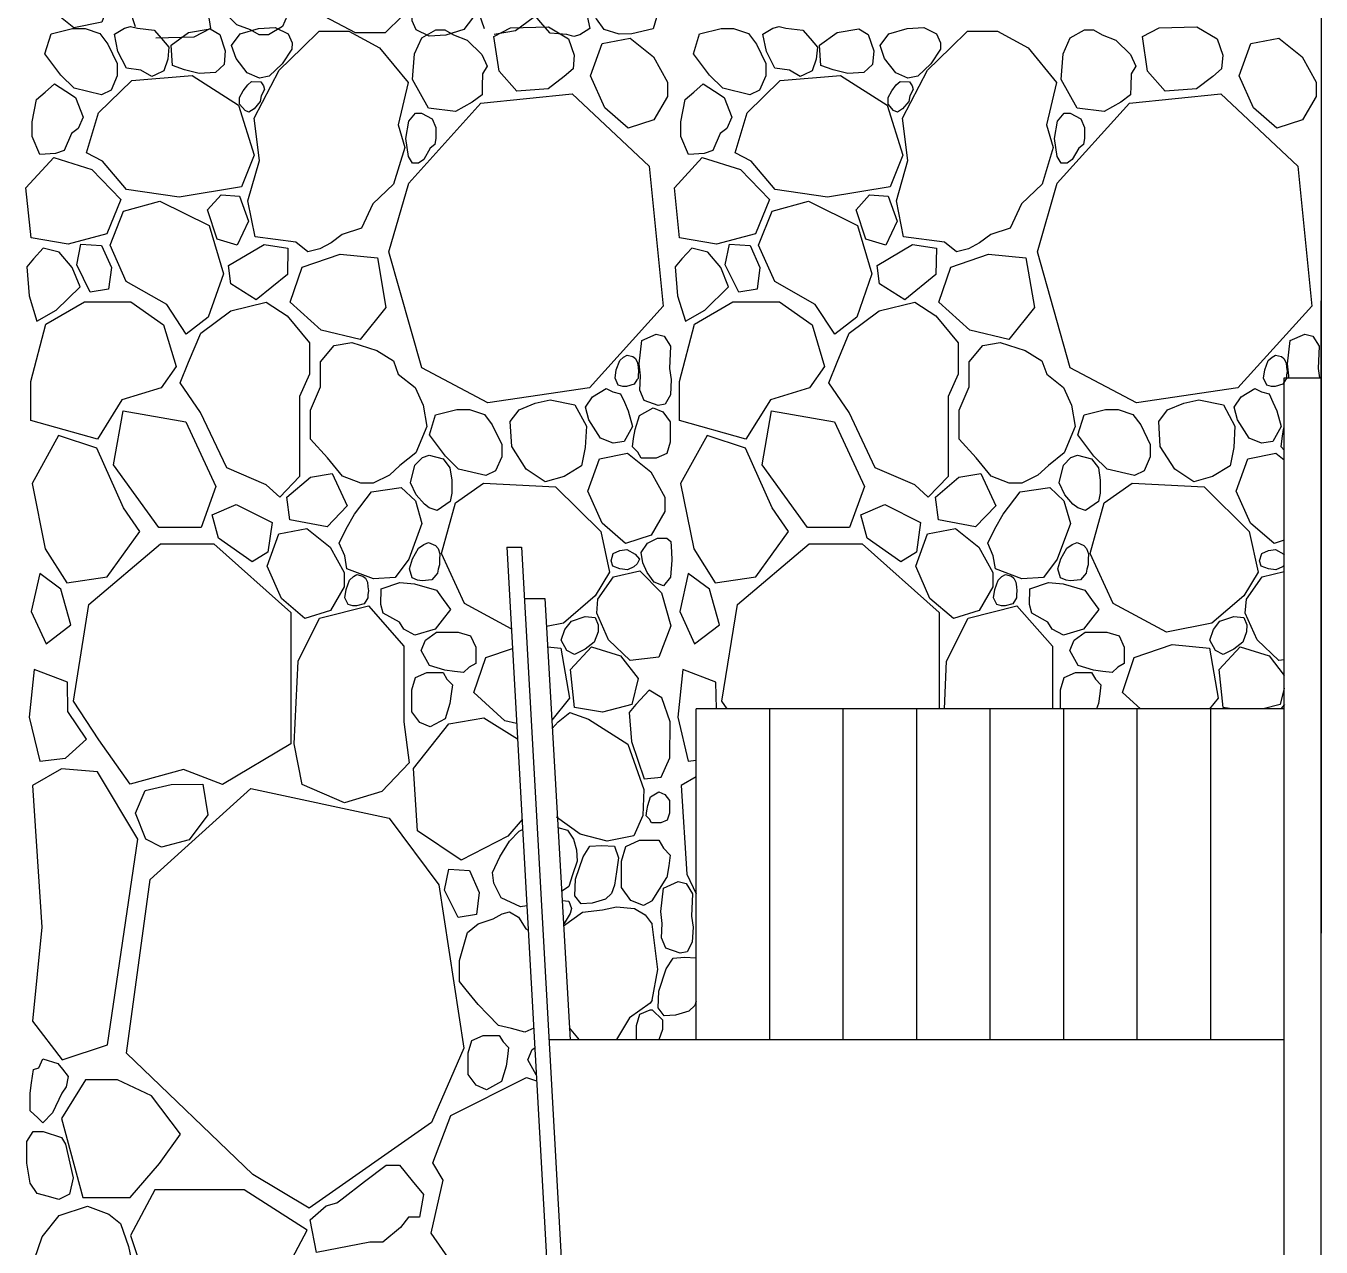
# Model space of a CAD drawing. Header units: millimetres. Extents: x 10227 to 13232, y 2 to 9351.
# Drawn here: x 11832 to 12008.2, y 6943.3 to 7109.4 of the extents above; entities that cross this region are included whole.
import ezdxf

# ---------------------------------------------------------------- set-up
doc = ezdxf.new("R2010")
doc.units = ezdxf.units.MM
for name, color, linetype in [('A-FURN', 9, 'Continuous'), ('A-WALL-FULL-EXTR', 1, 'Continuous'), ('ALBERO_PRUNUS', 6, 'Continuous'), ('RETINO', 20, 'Continuous')]:
    doc.layers.add(name, color=color, linetype=linetype)

msp = doc.modelspace()

# ---------------------------------------------------------------- linework, layer by layer
at = {"layer": 'A-FURN', "ltscale": 0.1}
msp.add_line((12008.18, 6892), (12008.18, 6986), dxfattribs=at)
at = {"layer": 'A-WALL-FULL-EXTR', "ltscale": 0.1}
for p, q in [((12008.18, 9251.16), (12008.18, 6986)), ((12008.18, 6892), (12008.18, 7072))]:
    msp.add_line(p, q, dxfattribs=at)
at = {"layer": 'ALBERO_PRUNUS', "ltscale": 0.1}
for p, q in [((12003.18, 6881.5), (12003.18, 7061.5)), ((12003.18, 7061.5), (12008.18, 7061.5)), ((11897.4, 7038.49), (11906.58, 6874.51)), ((11897.4, 7038.49), (11899.4, 7038.49)), ((11899.4, 7038.49), (11908.58, 6874.51)), ((11899.8, 7031.5), (11902.57, 7031.5)), ((11902.57, 7031.5), (11906.02, 6971.5)), ((12003.18, 7016.5), (11923.18, 7016.5)), ((11923.18, 6971.5), (11923.18, 7016.5)), ((11933.18, 6971.5), (11933.18, 7016.5)), ((11943.18, 6971.5), (11943.18, 7016.5)), ((11953.18, 6971.5), (11953.18, 7016.5)), ((11963.18, 6971.5), (11963.18, 7016.5)), ((11973.18, 6971.5), (11973.18, 7016.5)), ((11983.18, 6971.5), (11983.18, 7016.5)), ((11993.18, 6971.5), (11993.18, 7016.5)), ((12003.18, 6971.5), (11903.15, 6971.5))]:
    msp.add_line(p, q, dxfattribs=at)
at = {"layer": 'RETINO', "ltscale": 0.1}
for p, q in [((11917.18, 6990.39), (11919.19, 6993.57)), ((11921.91, 6994), (11923.18, 6991.33)), ((11917.94, 6981.03), (11917.18, 6987.22)), ((11917.18, 6976.88), (11917.94, 6981.03)), ((11917.18, 6975.57), (11918.57, 6974.18)), ((11918.57, 6974.18), (11918.57, 6972.88)), ((11918.57, 6972.88), (11918.09, 6971.5))]:
    msp.add_line(p, q, dxfattribs=at)
at = {"layer": 'RETINO'}
for points in [[(11883.86, 7137.18), (11889.42, 7136.44), (11890.42, 7131.57), (11888.89, 7126.09), (11889.64, 7120.31), (11886.28, 7113.76), (11883.17, 7110.72), (11880.87, 7108.46), (11876.81, 7108.44), (11872.62, 7110.66), (11868.72, 7115.35), (11870.05, 7121.14), (11869.12, 7124.18), (11870.61, 7129.2), (11873.41, 7131.88), (11874.93, 7135.2), (11877.56, 7136.09), (11879.07, 7137.24), (11880.59, 7138.06), (11882.22, 7138.46), (11883.86, 7137.18)], [(11835.24, 7120.26), (11838.72, 7121.39), (11841.93, 7118.67), (11843.9, 7114.31), (11842.33, 7109.9), (11838.52, 7109.14), (11835.33, 7111.66), (11833.41, 7115.1), (11833.39, 7117.05), (11835.24, 7120.26)], [(11862.24, 7119.26), (11865.91, 7118.82), (11868.11, 7114.97), (11867.86, 7111.47), (11866.89, 7109.29), (11864.98, 7108.17), (11863.73, 7108.18), (11862.56, 7108.85), (11860.7, 7109.54), (11858.7, 7111.5), (11857.98, 7113.07), (11858.58, 7114.13), (11858.62, 7115.81), (11858.64, 7116.96), (11859.99, 7117.97), (11862.24, 7119.26)], [(11910.43, 7117.26), (11914.14, 7116.4), (11915.95, 7114.65), (11918.14, 7111.74), (11917.32, 7109.01), (11914.41, 7108.29), (11912.7, 7108.28), (11910.67, 7108.92), (11909.59, 7110.36), (11908.3, 7113), (11908.29, 7114.69), (11909.12, 7116.62), (11910.43, 7117.26)], [(11885.85, 7112.91), (11887.6, 7114.6), (11888.95, 7114.87), (11890.62, 7114.17), (11892.14, 7112.22), (11892.76, 7110.46), (11891.58, 7108.88), (11889.1, 7108.14), (11886.84, 7107.99), (11885.08, 7108.85), (11884.52, 7110.07), (11884.54, 7110.92), (11885.85, 7112.91)], [(11905.06, 7113.86), (11907.04, 7113.63), (11908.22, 7111.37), (11908.71, 7109.03), (11907.35, 7108.18), (11906.51, 7107.94), (11905.57, 7108.2), (11903.3, 7108.42), (11902.29, 7109.55), (11901.29, 7110.75), (11901.43, 7112.39), (11901.97, 7113.97), (11903.1, 7114.51), (11903.6, 7114.73), (11905.06, 7113.86)], [(11846.91, 7109.27), (11846.15, 7111.5), (11846.29, 7113.35)], [(11856.36, 7113.74), (11857.09, 7109.05), (11854.83, 7107.86), (11849.67, 7107.7)], [(11894.37, 7108.97), (11893.61, 7111.21), (11893.75, 7113.05)], [(11900.78, 7113.21), (11900.99, 7110.47), (11898.61, 7108.72), (11895.69, 7108.23)], [(11842.25, 7100.03), (11838.55, 7100.91), (11836.75, 7102.67), (11834.57, 7105.58), (11835.41, 7108.32), (11838.32, 7109.02), (11840.03, 7109.02), (11842.06, 7108.36), (11843.13, 7106.92), (11844.41, 7104.27), (11844.41, 7102.58), (11843.57, 7100.66), (11842.25, 7100.03)], [(11847.64, 7103.39), (11845.67, 7103.64), (11844.5, 7105.9), (11844.02, 7108.25), (11845.39, 7109.08), (11846.23, 7109.32), (11847.17, 7109.06), (11849.43, 7108.83), (11850.44, 7107.69), (11851.43, 7106.48), (11851.29, 7104.85), (11850.73, 7103.27), (11849.6, 7102.73), (11849.1, 7102.51), (11847.64, 7103.39)], [(11851.92, 7104.02), (11851.73, 7106.76), (11854.13, 7108.49), (11857.05, 7108.97)], [(11857.05, 7108.97), (11858.36, 7108.22)], [(11858.36, 7108.22), (11859.11, 7105.98), (11858.96, 7104.14)], [(11866.86, 7104.23), (11865.1, 7102.56), (11863.75, 7102.3), (11862.08, 7103), (11860.58, 7104.96), (11859.97, 7106.72), (11861.15, 7108.3), (11863.63, 7109.02), (11865.9, 7109.16), (11867.65, 7108.29), (11868.21, 7107.07), (11868.18, 7106.22), (11866.86, 7104.23)], [(11868.71, 7079.96), (11863.16, 7080.72), (11862.18, 7085.6), (11863.75, 7091.07), (11863.02, 7096.85), (11866.43, 7103.39), (11869.55, 7106.41), (11871.87, 7108.65), (11875.93, 7108.65), (11880.1, 7106.41), (11883.98, 7101.69), (11882.61, 7095.91), (11883.52, 7092.87), (11882, 7087.85), (11879.19, 7085.19), (11877.66, 7081.88), (11875.02, 7081.01), (11873.5, 7079.87), (11871.97, 7079.06), (11870.35, 7078.66), (11868.71, 7079.96)], [(11890.44, 7097.75), (11886.76, 7098.21), (11884.58, 7102.08), (11884.86, 7105.57), (11885.84, 7107.75), (11887.76, 7108.86), (11889, 7108.84), (11890.17, 7108.16), (11892.03, 7107.46), (11894.02, 7105.49), (11894.73, 7103.92), (11894.12, 7102.86), (11894.07, 7101.18), (11894.05, 7100.03), (11892.69, 7099.03), (11890.44, 7097.75)], [(11896.35, 7103.23), (11895.64, 7107.93), (11897.91, 7109.11), (11903.07, 7109.24)], [(11903.07, 7109.24), (11905.82, 7107.65)], [(11917.43, 7096.59), (11913.94, 7095.49), (11910.75, 7098.23), (11908.8, 7102.59), (11910.39, 7107), (11914.21, 7107.74), (11917.38, 7105.19), (11919.29, 7101.75), (11919.29, 7099.8), (11917.43, 7096.59)], [(11930.48, 7100.03), (11926.78, 7100.91), (11924.97, 7102.67), (11922.8, 7105.58), (11923.63, 7108.32), (11926.55, 7109.02), (11928.26, 7109.02), (11930.28, 7108.36), (11931.36, 7106.92), (11932.64, 7104.27), (11932.64, 7102.58), (11931.8, 7100.66), (11930.48, 7100.03)], [(11935.87, 7103.39), (11933.89, 7103.64), (11932.72, 7105.9), (11932.25, 7108.25), (11933.61, 7109.08), (11934.45, 7109.32), (11935.39, 7109.06), (11937.66, 7108.83), (11938.67, 7107.69), (11939.66, 7106.48), (11939.51, 7104.85), (11938.96, 7103.27), (11937.83, 7102.73), (11937.32, 7102.51), (11935.87, 7103.39)], [(11940.15, 7104.02), (11939.95, 7106.76), (11942.35, 7108.49), (11945.28, 7108.97)], [(11945.28, 7108.97), (11946.59, 7108.22)], [(11946.59, 7108.22), (11947.33, 7105.98), (11947.18, 7104.14)], [(11955.09, 7104.23), (11953.32, 7102.56), (11951.98, 7102.3), (11950.31, 7103), (11948.8, 7104.96), (11948.19, 7106.72), (11949.38, 7108.3), (11951.86, 7109.02), (11954.13, 7109.16), (11955.88, 7108.29), (11956.43, 7107.07), (11956.41, 7106.22), (11955.09, 7104.23)], [(11956.93, 7079.96), (11951.38, 7080.72), (11950.41, 7085.6), (11951.97, 7091.07), (11951.25, 7096.85), (11954.65, 7103.39), (11957.77, 7106.41), (11960.09, 7108.65), (11964.15, 7108.65), (11968.33, 7106.41), (11972.21, 7101.69), (11970.84, 7095.91), (11971.75, 7092.87), (11970.23, 7087.85), (11967.42, 7085.19), (11965.88, 7081.88), (11963.24, 7081.01), (11961.72, 7079.87), (11960.2, 7079.06), (11958.57, 7078.66), (11956.93, 7079.96)], [(11978.66, 7097.75), (11974.99, 7098.21), (11972.81, 7102.08), (11973.09, 7105.57), (11974.07, 7107.75), (11975.98, 7108.86), (11977.23, 7108.84), (11978.39, 7108.16), (11980.26, 7107.46), (11982.25, 7105.49), (11982.96, 7103.92), (11982.34, 7102.86), (11982.3, 7101.18), (11982.27, 7100.03), (11980.92, 7099.03), (11978.66, 7097.75)], [(11984.57, 7103.23), (11983.87, 7107.93), (11986.14, 7109.11), (11991.29, 7109.24)], [(11991.29, 7109.24), (11994.05, 7107.65)], [(12005.65, 7096.59), (12002.17, 7095.49), (11998.97, 7098.23), (11997.03, 7102.59), (11998.62, 7107), (12002.43, 7107.74), (12005.61, 7105.19), (12007.52, 7101.75), (12007.52, 7099.8), (12005.65, 7096.59)], [(11905.82, 7107.65), (11906.57, 7105.41), (11906.42, 7103.57)], [(11994.05, 7107.65), (11994.8, 7105.41), (11994.65, 7103.57)], [(11863.05, 7091.81), (11861.33, 7087.49), (11852.82, 7086.08), (11845.69, 7087.14), (11842.41, 7090.99), (11840.23, 7092.11), (11841.87, 7097.57), (11846.38, 7101.97), (11854.6, 7102.62), (11860.93, 7098.61), (11863.05, 7091.81)], [(11857.77, 7103.07), (11855.56, 7102.9), (11853.57, 7103.42), (11851.92, 7104.02)], [(11858.96, 7104.14), (11857.77, 7103.07)], [(11905.23, 7102.5), (11903.02, 7100.84), (11898.76, 7100.51), (11896.35, 7103.23)], [(11906.42, 7103.57), (11905.23, 7102.5)], [(11951.27, 7091.81), (11949.55, 7087.49), (11941.04, 7086.08), (11933.92, 7087.14), (11930.63, 7090.99), (11928.46, 7092.11), (11930.1, 7097.57), (11934.6, 7101.97), (11942.82, 7102.62), (11949.15, 7098.61), (11951.27, 7091.81)], [(11946, 7103.07), (11943.78, 7102.9), (11941.79, 7103.42), (11940.15, 7104.02)], [(11947.18, 7104.14), (11946, 7103.07)], [(11993.46, 7102.5), (11991.25, 7100.84), (11986.99, 7100.51), (11984.57, 7103.23)], [(11994.65, 7103.57), (11993.46, 7102.5)], [(11833.89, 7091.91), (11832.84, 7094.35), (11832.84, 7096.35), (11833.44, 7099.39), (11834.6, 7100.39), (11835.89, 7101.51), (11837.44, 7100.51), (11838.73, 7099.67), (11839.79, 7096.99), (11839.12, 7095.43), (11838.19, 7094.75), (11837.19, 7092.45), (11836.01, 7092.04), (11833.89, 7091.91)], [(11863.85, 7099.09), (11863.03, 7098.1), (11862.32, 7097.67), (11861.8, 7097.86), (11861.06, 7098.75), (11861.06, 7099.67), (11861.55, 7100.55), (11862.17, 7101.37), (11862.68, 7101.84), (11863.95, 7101.79), (11864.33, 7101.23), (11864.44, 7100.76), (11864.01, 7099.87), (11863.85, 7099.09)], [(11922.12, 7091.91), (11921.07, 7094.35), (11921.07, 7096.35), (11921.67, 7099.39), (11922.83, 7100.39), (11924.12, 7101.51), (11925.66, 7100.51), (11926.96, 7099.67), (11928.02, 7096.99), (11927.34, 7095.43), (11926.42, 7094.75), (11925.42, 7092.45), (11924.24, 7092.04), (11922.12, 7091.91)], [(11952.08, 7099.09), (11951.26, 7098.1), (11950.55, 7097.67), (11950.02, 7097.86), (11949.29, 7098.75), (11949.29, 7099.67), (11949.78, 7100.55), (11950.39, 7101.37), (11950.91, 7101.84), (11952.18, 7101.79), (11952.55, 7101.23), (11952.67, 7100.76), (11952.24, 7099.87), (11952.08, 7099.09)], [(11884.06, 7088.01), (11893.87, 7098.88), (11906.32, 7100.15), (11916.78, 7090.31), (11918.68, 7071.26), (11908.65, 7060.14), (11894.82, 7058.13), (11885.83, 7062.87), (11881.37, 7078.66), (11884.06, 7088.01)], [(11972.29, 7088.01), (11982.1, 7098.88), (11994.55, 7100.15), (12005.01, 7090.31), (12006.91, 7071.26), (11996.87, 7060.14), (11983.05, 7058.13), (11974.06, 7062.87), (11969.6, 7078.66), (11972.29, 7088.01)], [(11887, 7092.76), (11886.12, 7091.21), (11885.4, 7090.7), (11884.6, 7090.7), (11884.03, 7091.61), (11883.69, 7094.07), (11884.09, 7096.45), (11885, 7097.5), (11885.8, 7097.5), (11887.26, 7096.73), (11887.77, 7095.56), (11887.77, 7094.1), (11887.63, 7093.26), (11887, 7092.76)], [(11975.23, 7092.76), (11974.34, 7091.21), (11973.63, 7090.7), (11972.83, 7090.7), (11972.26, 7091.61), (11971.91, 7094.07), (11972.31, 7096.45), (11973.23, 7097.5), (11974.03, 7097.5), (11975.49, 7096.73), (11976, 7095.56), (11976, 7094.1), (11975.86, 7093.26), (11975.23, 7092.76)], [(11837.72, 7079.72), (11832.7, 7080.56), (11831.99, 7087.38), (11835.78, 7091.49), (11840.97, 7089.87), (11844.92, 7085.76), (11842.99, 7081.12), (11837.72, 7079.72)], [(11925.95, 7079.72), (11920.92, 7080.56), (11920.22, 7087.38), (11924, 7091.49), (11929.2, 7089.87), (11933.15, 7085.76), (11931.22, 7081.12), (11925.95, 7079.72)], [(11851.15, 7071.51), (11845.63, 7074.62), (11843.44, 7079.57), (11845.28, 7084.18), (11850.23, 7085.56), (11856.9, 7082.22), (11858.86, 7075.66), (11856.79, 7069.78), (11853.8, 7067.48), (11851.15, 7071.51)], [(11858.53, 7086.42), (11861.05, 7086.21), (11862.28, 7082.84), (11860.73, 7079.57), (11858.03, 7080.39), (11856.71, 7084.35), (11858.53, 7086.42)], [(11939.38, 7071.51), (11933.86, 7074.62), (11931.67, 7079.57), (11933.51, 7084.18), (11938.46, 7085.56), (11945.13, 7082.22), (11947.08, 7075.66), (11945.01, 7069.78), (11942.02, 7067.48), (11939.38, 7071.51)], [(11946.76, 7086.42), (11949.28, 7086.21), (11950.5, 7082.84), (11948.96, 7079.57), (11946.26, 7080.39), (11944.94, 7084.35), (11946.76, 7086.42)], [(11843.24, 7073.56), (11840.75, 7073.16), (11838.9, 7076.87), (11839.47, 7079.69), (11842.29, 7079.53), (11843.62, 7076.55), (11843.24, 7073.56)], [(11859.87, 7074.32), (11859.56, 7076.82), (11864.38, 7079.64), (11867.63, 7079.14), (11867.56, 7075.56), (11863.31, 7072.14), (11859.87, 7074.32)], [(11931.47, 7073.56), (11928.98, 7073.16), (11927.12, 7076.87), (11927.7, 7079.69), (11930.51, 7079.53), (11931.85, 7076.55), (11931.47, 7073.56)], [(11948.1, 7074.32), (11947.79, 7076.82), (11952.61, 7079.64), (11955.85, 7079.14), (11955.79, 7075.56), (11951.54, 7072.14), (11948.1, 7074.32)], [(11832.41, 7072.66), (11833.49, 7069.22), (11836.11, 7070.71), (11839.37, 7073.88), (11838.28, 7076.55), (11836.52, 7078.63), (11834.35, 7079.17), (11833, 7077.72), (11832.1, 7076.63), (11832.41, 7072.66)], [(11874.74, 7078.34), (11879.8, 7077.83), (11880.96, 7071.07), (11877.46, 7066.72), (11872.17, 7067.99), (11867.95, 7071.82), (11869.57, 7076.59), (11874.74, 7078.34)], [(11920.64, 7072.66), (11921.72, 7069.22), (11924.34, 7070.71), (11927.59, 7073.88), (11926.51, 7076.55), (11924.75, 7078.63), (11922.58, 7079.17), (11921.22, 7077.72), (11920.32, 7076.63), (11920.64, 7072.66)], [(11962.96, 7078.34), (11968.03, 7077.83), (11969.19, 7071.07), (11965.69, 7066.72), (11960.39, 7067.99), (11956.18, 7071.82), (11957.8, 7076.59), (11962.96, 7078.34)], [(11845.05, 7058.51), (11841.72, 7053.2), (11832.66, 7055.72), (11832.66, 7061.04), (11834.7, 7068.81), (11839.94, 7071.88), (11846.28, 7071.88), (11850.71, 7068.74), (11852.41, 7063.08), (11850.37, 7060.15), (11845.05, 7058.51)], [(11864.67, 7046.95), (11859.3, 7049.26), (11855.76, 7056.82), (11852.98, 7060.84), (11854.13, 7063.63), (11855.77, 7067.58), (11859.85, 7070.64), (11864.67, 7071.8), (11867.53, 7069.96), (11870.59, 7066.29), (11870.59, 7062), (11869.23, 7059), (11869.23, 7056), (11869.23, 7051.03), (11869.23, 7048.11), (11866.51, 7045.31), (11864.67, 7046.95)], [(11933.28, 7058.51), (11929.94, 7053.2), (11920.88, 7055.72), (11920.88, 7061.04), (11922.93, 7068.81), (11928.17, 7071.88), (11934.51, 7071.88), (11938.93, 7068.74), (11940.63, 7063.08), (11938.59, 7060.15), (11933.28, 7058.51)], [(11952.9, 7046.95), (11947.53, 7049.26), (11943.99, 7056.82), (11941.2, 7060.84), (11942.36, 7063.63), (11944, 7067.58), (11948.07, 7070.64), (11952.9, 7071.8), (11955.76, 7069.96), (11958.82, 7066.29), (11958.82, 7062), (11957.46, 7059), (11957.46, 7056), (11957.46, 7051.03), (11957.46, 7048.11), (11954.74, 7045.31), (11952.9, 7046.95)], [(11919.79, 7061.31), (11919.67, 7059.23), (11918.97, 7057.94), (11918.01, 7057.74), (11916.09, 7058.44), (11915.5, 7059.84), (11915.59, 7061.77), (11915.4, 7063.42), (11915.76, 7066.59), (11917.74, 7067.48), (11918.82, 7067.21), (11919.68, 7065.83), (11919.56, 7062.79), (11919.79, 7061.31)], [(12003.8, 7061.5), (12003.81, 7061.77), (12003.63, 7063.42), (12003.99, 7066.59), (12005.97, 7067.48), (12007.05, 7067.21), (12007.91, 7065.83), (12007.79, 7062.79), (12007.98, 7061.5)], [(11885.03, 7051.3), (11882.86, 7049.59), (11881.45, 7048.3), (11879.23, 7047.21), (11877.54, 7047.21), (11875.08, 7048.14), (11873.03, 7050.63), (11870.71, 7053.16), (11870.71, 7057.11), (11872.06, 7060.28), (11872.06, 7063.71), (11873.93, 7065.9), (11876.32, 7066.33), (11879.72, 7065.23), (11881.99, 7063.84), (11882.64, 7062), (11884.93, 7060.2), (11886.03, 7057.79), (11886.52, 7054.89), (11885.03, 7051.3)], [(11973.25, 7051.3), (11971.09, 7049.59), (11969.67, 7048.3), (11967.46, 7047.21), (11965.77, 7047.21), (11963.31, 7048.14), (11961.26, 7050.63), (11958.93, 7053.16), (11958.93, 7057.11), (11960.29, 7060.28), (11960.29, 7063.71), (11962.16, 7065.9), (11964.54, 7066.33), (11967.94, 7065.23), (11970.21, 7063.84), (11970.87, 7062), (11973.15, 7060.2), (11974.25, 7057.79), (11974.74, 7054.89), (11973.25, 7051.3)], [(11914.75, 7060.65), (11913.71, 7060.36), (11913.21, 7060.36), (11912.57, 7060.54), (11912.13, 7061.46), (11912.3, 7062.6), (11912.77, 7063.86), (11913.28, 7064.34), (11913.77, 7064.62), (11914.57, 7064.41), (11914.91, 7064.14), (11915.19, 7063.58), (11915.26, 7062.97), (11915.33, 7062.4), (11915.26, 7061.91), (11915.26, 7061.45), (11915.1, 7061.23), (11914.75, 7060.65)], [(12002.98, 7060.65), (12001.93, 7060.36), (12001.43, 7060.36), (12000.8, 7060.54), (12000.36, 7061.46), (12000.53, 7062.6), (12000.99, 7063.86), (12001.51, 7064.34), (12002, 7064.62), (12002.8, 7064.41), (12003.13, 7064.14), (12003.42, 7063.58), (12003.48, 7062.97), (12003.56, 7062.4), (12003.48, 7061.91), (12003.48, 7061.45), (12003.33, 7061.23), (12002.98, 7060.65)], [(11900.05, 7049.09), (11898.08, 7052.18), (11897.87, 7055.57), (11899.07, 7057.16), (11901.29, 7058.07), (11903.33, 7058.55), (11906.66, 7057.85), (11908.24, 7054.93), (11908.09, 7052.03), (11907.57, 7049.57), (11905.2, 7048.12), (11902.65, 7047.37), (11900.05, 7049.09)], [(11913.93, 7057.02), (11914.5, 7054.92), (11913.37, 7052.88), (11911.86, 7052.64), (11910.15, 7053.32), (11908.58, 7055.82), (11908.13, 7057.52), (11909.07, 7058.92), (11910.93, 7060.09), (11911.83, 7059.61), (11912.88, 7059.35), (11913.42, 7058.23), (11913.93, 7057.02)], [(11988.28, 7049.09), (11986.3, 7052.18), (11986.09, 7055.57), (11987.3, 7057.16), (11989.52, 7058.07), (11991.56, 7058.55), (11994.89, 7057.85), (11996.47, 7054.93), (11996.32, 7052.03), (11995.8, 7049.57), (11993.42, 7048.12), (11990.87, 7047.37), (11988.28, 7049.09)], [(12002.16, 7057.02), (12002.73, 7054.92), (12001.6, 7052.88), (12000.09, 7052.64), (11998.38, 7053.32), (11996.81, 7055.82), (11996.35, 7057.52), (11997.29, 7058.92), (11999.15, 7060.09), (12000.06, 7059.61), (12001.1, 7059.35), (12001.64, 7058.23), (12002.16, 7057.02)], [(11855.81, 7041.17), (11850.09, 7041.17), (11843.91, 7049.7), (11845.22, 7057.05), (11853.76, 7055.54), (11857.84, 7046.72)], [(11894.56, 7048.22), (11890.86, 7049.1), (11889.05, 7050.86), (11886.88, 7053.77), (11887.71, 7056.51), (11890.63, 7057.21), (11892.34, 7057.21), (11894.36, 7056.55), (11895.44, 7055.11), (11896.72, 7052.46), (11896.72, 7050.77), (11895.88, 7048.85), (11894.56, 7048.22)], [(11914.85, 7054.48), (11915.44, 7056.41), (11917.33, 7057.46), (11918.63, 7056.9), (11919.64, 7055.53), (11919.64, 7052.79), (11919.16, 7051.22), (11917.73, 7050.58), (11915.7, 7050.58), (11915.22, 7051.41), (11914.53, 7052.13), (11914.65, 7053.28), (11914.85, 7054.48)], [(11944.04, 7041.17), (11938.32, 7041.17), (11932.14, 7049.7), (11933.44, 7057.05), (11941.99, 7055.54), (11946.06, 7046.72)], [(11982.78, 7048.22), (11979.08, 7049.1), (11977.28, 7050.86), (11975.11, 7053.77), (11975.94, 7056.51), (11978.85, 7057.21), (11980.56, 7057.21), (11982.59, 7056.55), (11983.66, 7055.11), (11984.95, 7052.46), (11984.95, 7050.77), (11984.1, 7048.85), (11982.78, 7048.22)], [(12003.08, 7054.48), (12003.18, 7054.84)], [(11843.05, 7034.46), (11847.48, 7040.63), (11845.26, 7043.82), (11841.66, 7051.94), (11836.43, 7053.68), (11832.82, 7047.17), (11834.63, 7038.28)], [(11931.28, 7034.46), (11935.71, 7040.63), (11933.49, 7043.82), (11929.88, 7051.94), (11924.65, 7053.68), (11921.05, 7047.17), (11922.85, 7038.28)], [(12003.18, 7051.69), (12002.75, 7052.13), (12002.88, 7053.28), (12003.08, 7054.48)], [(11884.33, 7047.26), (11884.91, 7049.64), (11885.93, 7050.7), (11886.83, 7050.99), (11888.74, 7050.52), (11889.67, 7049.28), (11889.91, 7047.58), (11889.91, 7045.85), (11889.7, 7044.69), (11887.92, 7043.46), (11886.84, 7043.84), (11886.21, 7044.36), (11885.09, 7045.59), (11884.33, 7047.26)], [(11917.04, 7040.12), (11913.55, 7039.01), (11910.36, 7041.75), (11908.41, 7046.12), (11910, 7050.52), (11913.82, 7051.26), (11917, 7048.72), (11918.9, 7045.27), (11918.9, 7043.32), (11917.04, 7040.12)], [(11972.56, 7047.26), (11973.14, 7049.64), (11974.16, 7050.7), (11975.06, 7050.99), (11976.96, 7050.52), (11977.9, 7049.28), (11978.13, 7047.58), (11978.14, 7045.85), (11977.92, 7044.69), (11976.15, 7043.46), (11975.07, 7043.84), (11974.43, 7044.36), (11973.32, 7045.59), (11972.56, 7047.26)], [(12003.18, 7039.46), (12001.78, 7039.01), (11998.58, 7041.75), (11996.64, 7046.12), (11998.23, 7050.52), (12002.04, 7051.26), (12003.18, 7050.35)], [(11873.66, 7048.51), (11875.69, 7044.11), (11872.97, 7041.27), (11867.91, 7042.21), (11867.49, 7045.3), (11870.69, 7047.99), (11873.66, 7048.51)], [(11961.89, 7048.51), (11963.92, 7044.11), (11961.19, 7041.27), (11956.14, 7042.21), (11955.71, 7045.3), (11958.91, 7047.99), (11961.89, 7048.51)], [(11857.84, 7046.72), (11855.81, 7041.17)], [(11876.7, 7042.97), (11879, 7046), (11883.03, 7046.61), (11884.98, 7044.78), (11885.87, 7041.69), (11884.08, 7036.84), (11882.2, 7034.38), (11879.26, 7034.19), (11875.66, 7035.52), (11875.36, 7037.29), (11874.6, 7039.02), (11875.57, 7040.96), (11876.7, 7042.97)], [(11890.45, 7044.5), (11894.24, 7047.19), (11904.05, 7046.7), (11910.19, 7040.62), (11911.37, 7035.08), (11909.44, 7031.85), (11905.1, 7028.16), (11902.79, 7027.69)], [(11946.06, 7046.72), (11944.04, 7041.17)], [(11964.93, 7042.97), (11967.23, 7046), (11971.26, 7046.61), (11973.2, 7044.78), (11974.1, 7041.69), (11972.3, 7036.84), (11970.43, 7034.38), (11967.49, 7034.19), (11963.88, 7035.52), (11963.58, 7037.29), (11962.83, 7039.02), (11963.79, 7040.96), (11964.93, 7042.97)], [(11978.67, 7044.5), (11982.46, 7047.19), (11992.28, 7046.7), (11998.41, 7040.62), (11999.6, 7035.08), (11997.67, 7031.85), (11993.32, 7028.16), (11987.15, 7026.91), (11979.9, 7030.84), (11976.76, 7037.64), (11978.67, 7044.5)], [(11864.92, 7037.81), (11862.77, 7036.49), (11858.2, 7039.71), (11857.32, 7042.87), (11860.61, 7044.3), (11865.47, 7041.84), (11864.92, 7037.81)], [(11898.02, 7027.4), (11891.67, 7030.84), (11888.53, 7037.64), (11890.45, 7044.5)], [(11953.15, 7037.81), (11951, 7036.49), (11946.43, 7039.71), (11945.55, 7042.87), (11948.84, 7044.3), (11953.7, 7041.84), (11953.15, 7037.81)], [(11873.42, 7029.89), (11869.94, 7028.78), (11866.74, 7031.52), (11864.8, 7035.89), (11866.39, 7040.29), (11870.2, 7041.03), (11873.38, 7038.49), (11875.29, 7035.04), (11875.29, 7033.09), (11873.42, 7029.89)], [(11961.65, 7029.89), (11958.16, 7028.78), (11954.97, 7031.52), (11953.03, 7035.89), (11954.62, 7040.29), (11958.43, 7041.03), (11961.61, 7038.49), (11963.51, 7035.04), (11963.51, 7033.09), (11961.65, 7029.89)], [(11887.22, 7034.06), (11885.88, 7033.89), (11885.27, 7033.99), (11884.52, 7034.32), (11884.15, 7035.53), (11884.58, 7036.91), (11885.38, 7038.36), (11886.1, 7038.86), (11886.75, 7039.12), (11887.7, 7038.71), (11888.06, 7038.32), (11888.3, 7037.58), (11888.27, 7036.81), (11888.26, 7036.1), (11888.08, 7035.51), (11887.99, 7034.95), (11887.76, 7034.7), (11887.22, 7034.06)], [(11919.68, 7034.39), (11918.74, 7033.24), (11917.46, 7033.75), (11916.51, 7035.04), (11915.92, 7036.38), (11915.69, 7037.78), (11916.55, 7039.05), (11917.91, 7039.72), (11919.16, 7039.72), (11919.74, 7039.24), (11919.83, 7037.84), (11919.87, 7036.74), (11919.68, 7034.39)], [(11975.45, 7034.06), (11974.11, 7033.89), (11973.5, 7033.99), (11972.75, 7034.32), (11972.38, 7035.53), (11972.8, 7036.91), (11973.61, 7038.36), (11974.33, 7038.86), (11974.98, 7039.12), (11975.92, 7038.71), (11976.29, 7038.32), (11976.53, 7037.58), (11976.5, 7036.81), (11976.48, 7036.1), (11976.3, 7035.51), (11976.22, 7034.95), (11975.99, 7034.7), (11975.45, 7034.06)], [(11834.63, 7038.28), (11837.54, 7033.63)], [(11846.15, 7006.27), (11841.92, 7012.3), (11838.45, 7017.54), (11840.55, 7030.71), (11850.3, 7038.95), (11857.54, 7038.95), (11868.01, 7029.58), (11868.01, 7011.75), (11858.75, 7006.21), (11853.42, 7008.27), (11846.15, 7006.27)], [(11913.82, 7035.4), (11912.8, 7035.53), (11911.82, 7035.89), (11911.59, 7036.61), (11911.9, 7037.63), (11912.8, 7038.04), (11913.74, 7038.15), (11914.88, 7037.55), (11915.44, 7036.85), (11915.15, 7036.22), (11914.71, 7035.8), (11913.82, 7035.4)], [(11922.85, 7038.28), (11925.77, 7033.63)], [(11927.37, 7016.5), (11926.68, 7017.54), (11928.78, 7030.71), (11938.52, 7038.95), (11945.77, 7038.95), (11956.23, 7029.58), (11956.23, 7016.5)], [(12002.04, 7035.4), (12001.03, 7035.53), (12000.04, 7035.89), (11999.81, 7036.61), (12000.13, 7037.63), (12001.02, 7038.04), (12001.97, 7038.15), (12003.11, 7037.55), (12003.18, 7037.45)], [(12003.18, 7036.03), (12002.94, 7035.8), (12002.04, 7035.4)], [(11834.73, 7025.33), (11838.12, 7027.92), (11836.75, 7032.79), (11833.87, 7034.91), (11832.71, 7029.73), (11834.73, 7025.33)], [(11837.54, 7033.63), (11843.05, 7034.46)], [(11878.01, 7030.79), (11876.96, 7030.5), (11876.46, 7030.5), (11875.83, 7030.68), (11875.39, 7031.59), (11875.56, 7032.74), (11876.02, 7033.99), (11876.54, 7034.48), (11877.03, 7034.76), (11877.83, 7034.55), (11878.17, 7034.28), (11878.45, 7033.72), (11878.51, 7033.1), (11878.59, 7032.54), (11878.51, 7032.05), (11878.51, 7031.59), (11878.36, 7031.36), (11878.01, 7030.79)], [(11911.92, 7034.47), (11915.49, 7035.28), (11918.44, 7032.28), (11919.71, 7027.77), (11918.07, 7023.52), (11914.2, 7023.09), (11911.25, 7025.9), (11909.64, 7029.49), (11909.8, 7031.43), (11911.92, 7034.47)], [(11922.95, 7025.33), (11926.35, 7027.92), (11924.97, 7032.79), (11922.1, 7034.91), (11920.94, 7029.73), (11922.95, 7025.33)], [(11925.77, 7033.63), (11931.28, 7034.46)], [(11966.23, 7030.79), (11965.19, 7030.5), (11964.69, 7030.5), (11964.05, 7030.68), (11963.61, 7031.59), (11963.78, 7032.74), (11964.25, 7033.99), (11964.77, 7034.48), (11965.25, 7034.76), (11966.05, 7034.55), (11966.39, 7034.28), (11966.67, 7033.72), (11966.74, 7033.1), (11966.81, 7032.54), (11966.74, 7032.05), (11966.74, 7031.59), (11966.59, 7031.36), (11966.23, 7030.79)], [(12003.18, 7023.18), (12002.43, 7023.09), (11999.47, 7025.9), (11997.86, 7029.49), (11998.02, 7031.43), (12000.15, 7034.47)], [(12000.15, 7034.47), (12003.18, 7035.16)], [(11880.34, 7032.84), (11882.87, 7033.67), (11884.86, 7033.49), (11887.84, 7032.63), (11888.73, 7031.39), (11889.73, 7030), (11888.6, 7028.55), (11887.66, 7027.33), (11884.89, 7026.51), (11883.4, 7027.32), (11882.8, 7028.3), (11880.59, 7029.5), (11880.29, 7030.71), (11880.34, 7032.84)], [(11968.57, 7032.84), (11971.1, 7033.67), (11973.09, 7033.49), (11976.06, 7032.63), (11976.96, 7031.39), (11977.96, 7030), (11976.83, 7028.55), (11975.88, 7027.33), (11973.12, 7026.51), (11971.62, 7027.32), (11971.03, 7028.3), (11968.82, 7029.5), (11968.51, 7030.71), (11968.57, 7032.84)], [(11875.35, 7003.72), (11869.55, 7006.19), (11868.47, 7011.75), (11869.01, 7022.98), (11871.94, 7028.85), (11878.59, 7030.49), (11883.4, 7025.02), (11883.4, 7014.73), (11884.13, 7009.15), (11880.41, 7005.27), (11875.35, 7003.72)], [(11956.93, 7016.5), (11957.24, 7022.98), (11960.17, 7028.85), (11966.81, 7030.49), (11971.63, 7025.02), (11971.63, 7016.5)], [(11909.3, 7025.57), (11908.07, 7024.6), (11906.63, 7023.9), (11905.59, 7024.42), (11904.81, 7025.86), (11905.31, 7027.28), (11906.2, 7028.43), (11908.08, 7029.04), (11909.45, 7028.91), (11909.83, 7027.91), (11909.83, 7026.98), (11909.3, 7025.57)], [(11997.53, 7025.57), (11996.3, 7024.6), (11994.86, 7023.9), (11993.82, 7024.42), (11993.03, 7025.86), (11993.54, 7027.28), (11994.43, 7028.43), (11996.3, 7029.04), (11997.68, 7028.91), (11998.06, 7027.91), (11998.05, 7026.98), (11997.53, 7025.57)], [(11888.98, 7021.77), (11886.9, 7022.4), (11885.78, 7024.44), (11886.37, 7025.84), (11887.85, 7026.93), (11890.81, 7026.93), (11892.49, 7026.42), (11893.18, 7024.88), (11893.18, 7022.68), (11892.29, 7022.17), (11891.51, 7021.42), (11890.28, 7021.56), (11888.98, 7021.77)], [(11977.2, 7021.77), (11975.13, 7022.4), (11974, 7024.44), (11974.6, 7025.84), (11976.08, 7026.93), (11979.03, 7026.93), (11980.72, 7026.42), (11981.41, 7024.88), (11981.41, 7022.68), (11980.51, 7022.17), (11979.74, 7021.42), (11978.51, 7021.56), (11977.2, 7021.77)], [(11902.95, 7024.91), (11904.78, 7024.73), (11905.94, 7017.97), (11903.52, 7014.97)], [(11910.42, 7016.05), (11906.63, 7016.69), (11906.09, 7021.84), (11908.95, 7024.95), (11912.87, 7023.72), (11915.29, 7020.62), (11914.4, 7017.11), (11910.42, 7016.05)], [(11983.6, 7016.5), (11981.15, 7018.72), (11982.77, 7023.49), (11987.94, 7025.24)], [(11987.94, 7025.24), (11993.01, 7024.73), (11994.17, 7017.97), (11992.98, 7016.5)], [(11996.02, 7016.5), (11994.85, 7016.69), (11994.32, 7021.84), (11997.18, 7024.95), (12001.1, 7023.72), (12003.18, 7021.05)], [(11898.75, 7014.5), (11897.14, 7014.89), (11892.93, 7018.72), (11894.55, 7023.49), (11898.17, 7024.72)], [(11837.7, 7016.12), (11837.63, 7020.13), (11833.13, 7021.86), (11832.44, 7015.36), (11833.87, 7009.4)], [(11889.65, 7017.24), (11889.02, 7015.16), (11886.98, 7014.04), (11885.58, 7014.63), (11884.49, 7016.11), (11884.49, 7019.07), (11885.01, 7020.75), (11886.55, 7021.44), (11888.74, 7021.44), (11889.25, 7020.55), (11890, 7019.77), (11889.86, 7018.54), (11889.65, 7017.24)], [(11925.92, 7016.5), (11925.86, 7020.13), (11921.35, 7021.86), (11920.66, 7015.36), (11922.1, 7009.4)], [(11972.71, 7016.5), (11972.71, 7019.07), (11973.23, 7020.75), (11974.77, 7021.44), (11976.97, 7021.44), (11977.48, 7020.55), (11978.23, 7019.77), (11978.09, 7018.54), (11977.88, 7017.24)], [(11914.39, 7012.04), (11916.11, 7006.99), (11918.43, 7007.21), (11919.6, 7009.82), (11919.61, 7014.72), (11918.5, 7018.01), (11916.78, 7019.04), (11914.98, 7017.11), (11914.07, 7016.02), (11914.39, 7012.04)], [(12003.18, 7019.3), (12002.63, 7017.11), (12000.31, 7016.5)], [(11837.39, 7009.81), (11840.23, 7012.39), (11837.7, 7016.12)], [(11977.88, 7017.24), (11977.65, 7016.5)], [(12003.2, 7017.11), (12002.7, 7016.5)], [(11884.73, 7008.38), (11889.54, 7014.47), (11894.29, 7015.28)], [(11894.29, 7015.28), (11898.86, 7012.4)], [(11903.59, 7013.83), (11904.4, 7014.75), (11905.97, 7016.01), (11908.54, 7015.11), (11913.87, 7011.71), (11916.04, 7005.51), (11915.91, 7001.98), (11914.67, 6999.24), (11911.08, 6998.52), (11907.39, 6999.45), (11904.19, 7001.76)], [(11833.87, 7009.4), (11837.39, 7009.81)], [(11922.1, 7009.4), (11923.18, 7009.52)], [(11836.91, 6968.74), (11843.07, 6970.78), (11847.23, 6998.79), (11841.71, 7007.91), (11836.81, 7008.35), (11832.88, 7006.06), (11834.16, 6986.79)], [(11899.48, 7001.45), (11897.53, 6999.2), (11891.2, 6995.9), (11885.28, 6999.91), (11884.73, 7008.38)], [(11923.18, 7007.27), (11921.11, 7006.06), (11921.91, 6994)], [(11887.17, 6960.25), (11870.51, 6948.6), (11862.84, 6953.18), (11845.68, 6969.68), (11848.88, 6993.28), (11862.61, 7005.65), (11881.39, 7001.61), (11888.18, 6992.56), (11891.58, 6970.36), (11887.17, 6960.25)], [(11848.22, 7005.4), (11851.76, 7006.19), (11856.08, 7006.25), (11856.75, 7002.07), (11854.18, 6998.7)], [(11848.29, 6998.77), (11846.91, 7002.29), (11848.22, 7005.4)], [(11916.58, 7003.37), (11916.94, 7004.55), (11918.1, 7005.19), (11918.9, 7004.85), (11919.52, 7004.01), (11919.52, 7002.33), (11919.23, 7001.37), (11918.35, 7000.98), (11917.1, 7000.98), (11916.81, 7001.48), (11916.38, 7001.93), (11916.46, 7002.63), (11916.58, 7003.37)], [(11904.36, 7000.37), (11905.68, 7000.01), (11906.49, 6998.78), (11906.9, 6997.33), (11906.97, 6995.78), (11906.35, 6993.91), (11905.83, 6992.34), (11904.86, 6991.67)], [(11854.18, 6998.7), (11850.44, 6997.68), (11848.29, 6998.77)], [(11900.13, 6989.69), (11899.25, 6989.57), (11896.63, 6990.8), (11895.65, 6992.8), (11895.47, 6994.23), (11896.46, 6996.38), (11897.78, 6998.5), (11899.1, 6999.88), (11899.55, 7000.08)], [(11917.18, 6990.39), (11915.99, 6989.73), (11914.3, 6990.45), (11912.99, 6992.22), (11912.99, 6995.77), (11913.62, 6997.79), (11915.46, 6998.62), (11918.1, 6998.62), (11918.71, 6997.55), (11919.61, 6996.61), (11919.45, 6995.14), (11919.19, 6993.57)], [(11910.83, 6990.63), (11909.02, 6990.07), (11907.52, 6989.96), (11906.67, 6991.07), (11906.77, 6993.33), (11907.8, 6996.37), (11908.71, 6997.8), (11910.27, 6997.92), (11912.08, 6997.84), (11912.61, 6996.25), (11912.33, 6994.32), (11912.06, 6992.51), (11911.67, 6991.38), (11910.83, 6990.63)], [(11893.29, 6988.54), (11890.79, 6988.14), (11888.94, 6991.85), (11889.51, 6994.67), (11892.33, 6994.51), (11893.66, 6991.53), (11893.29, 6988.54)], [(11922.76, 6986.82), (11922.64, 6984.74), (11921.95, 6983.45), (11920.98, 6983.26), (11919.06, 6983.96), (11918.47, 6985.35), (11918.56, 6987.29), (11918.38, 6988.94), (11918.74, 6992.1), (11920.72, 6993), (11921.79, 6992.72), (11922.66, 6991.34), (11922.54, 6988.3), (11922.76, 6986.82)], [(11904.93, 6990.43), (11905.84, 6990.34), (11906.22, 6989.34), (11906.03, 6988.66), (11905.22, 6987.29)], [(11901.07, 6973.05), (11899.87, 6972.51), (11898.03, 6973), (11896.29, 6973.45), (11894.84, 6974.93), (11893.51, 6976.29), (11891.87, 6978.3), (11890.98, 6979.39), (11890.98, 6982.26), (11892.04, 6986.09), (11893.53, 6987.24), (11895.54, 6987.93), (11896.79, 6988.62), (11897.76, 6988.91), (11898.99, 6988.15), (11900.01, 6986.57), (11900.32, 6986.4)], [(11905.13, 6986.97), (11907.7, 6988.85)], [(11907.7, 6988.85), (11910.43, 6989.18), (11912.31, 6989.56), (11914.77, 6989.34), (11916.22, 6988.46), (11917.18, 6987.22)], [(11834.16, 6986.79), (11832.88, 6974.04)], [(11905.22, 6987.29), (11905.11, 6987.23)], [(11922.15, 6975.4), (11920.34, 6974.85), (11918.83, 6974.74), (11917.99, 6975.85), (11918.09, 6978.11), (11919.11, 6981.15), (11920.02, 6982.57), (11921.58, 6982.7), (11923.18, 6982.62)], [(11917.18, 6976.88), (11916.92, 6976.46), (11914.12, 6974.45), (11912.34, 6971.52), (11912.28, 6971.5)], [(11915.05, 6971.5), (11915.05, 6973.44), (11915.51, 6974.96), (11916.9, 6975.57), (11917.18, 6975.57)], [(11923.18, 6976.72), (11922.99, 6976.15), (11922.15, 6975.4)], [(11832.88, 6974.04), (11836.91, 6968.74)], [(11897.31, 6967.89), (11896.68, 6965.81), (11894.64, 6964.69), (11893.23, 6965.29), (11892.14, 6966.76), (11892.14, 6969.72), (11892.66, 6971.41), (11894.2, 6972.09), (11896.39, 6972.09), (11896.91, 6971.2), (11897.65, 6970.42), (11897.52, 6969.19), (11897.31, 6967.89)], [(11907.32, 6971.5), (11905.92, 6973.12)], [(11901.42, 6966.7), (11901.4, 6966.71), (11900.27, 6968.75), (11900.87, 6970.15), (11901.21, 6970.41)], [(11836.88, 6964.23), (11835.62, 6961.57), (11834.31, 6960.17), (11833.6, 6960.85), (11832.56, 6961.84), (11832.56, 6964.22), (11832.77, 6965.65), (11833.04, 6967.45), (11833.76, 6967.66), (11834.31, 6968.9), (11836.35, 6968.26), (11836.96, 6967.49), (11837.75, 6966.51), (11837.46, 6965.07), (11836.88, 6964.23)], [(11850.18, 6954.67), (11853, 6958.67), (11849.09, 6963.85), (11844.46, 6966.03), (11840.1, 6966.03), (11836.83, 6960.76), (11839.74, 6950.03), (11846.19, 6950.03), (11850.18, 6954.67)], [(11896.57, 6929.11), (11890.95, 6930.37), (11891.85, 6934.36), (11889.81, 6941.34), (11887.1, 6945.2), (11888.76, 6952.4), (11887.36, 6954.77), (11889.81, 6961.18), (11900.07, 6966.35), (11901.47, 6965.91)], [(11903.47, 6966.08), (11903.46, 6966.08)], [(11837.91, 6950.47), (11836.47, 6949.75), (11835.04, 6950.15), (11833.52, 6950.57), (11832.56, 6951.99), (11832.12, 6954.7), (11832.12, 6957.65), (11832.99, 6959.01), (11834.33, 6959.01), (11836.85, 6958.19), (11837.37, 6957.27), (11838.44, 6952.73), (11837.91, 6950.47)], [(11882.94, 6945.95), (11880.55, 6943.98), (11878.79, 6943.98), (11871.52, 6942.57), (11870.64, 6946.99), (11872.82, 6948.91), (11874.3, 6949.3), (11875, 6949.85), (11878.06, 6952.19), (11880.98, 6954.41), (11882.79, 6954.41), (11884.55, 6952.29), (11886.09, 6950.45), (11885.54, 6947.35), (11884.03, 6947.35), (11882.94, 6945.95)], [(11870.25, 6945.58), (11861.7, 6951.09), (11849.53, 6951.09), (11846.2, 6944.85), (11850.4, 6932.38), (11863.29, 6932.38), (11870.25, 6945.58)], [(11844.19, 6933.81), (11842.42, 6931.98), (11840.09, 6930.73), (11838.08, 6931.19), (11836.25, 6932.26), (11834.68, 6933.77), (11833.5, 6936.27), (11832.51, 6938.38), (11833.18, 6941.63), (11834.22, 6944.67), (11836.5, 6947.57), (11840.36, 6948.86), (11843.29, 6947.78), (11844.86, 6946.5), (11845.93, 6943.35), (11846.65, 6939.92), (11846.65, 6937.24), (11845.76, 6935.05), (11845.16, 6934.25), (11844.19, 6933.81)]]:
    msp.add_lwpolyline(points, dxfattribs=at)

doc.saveas('drawing.dxf')
